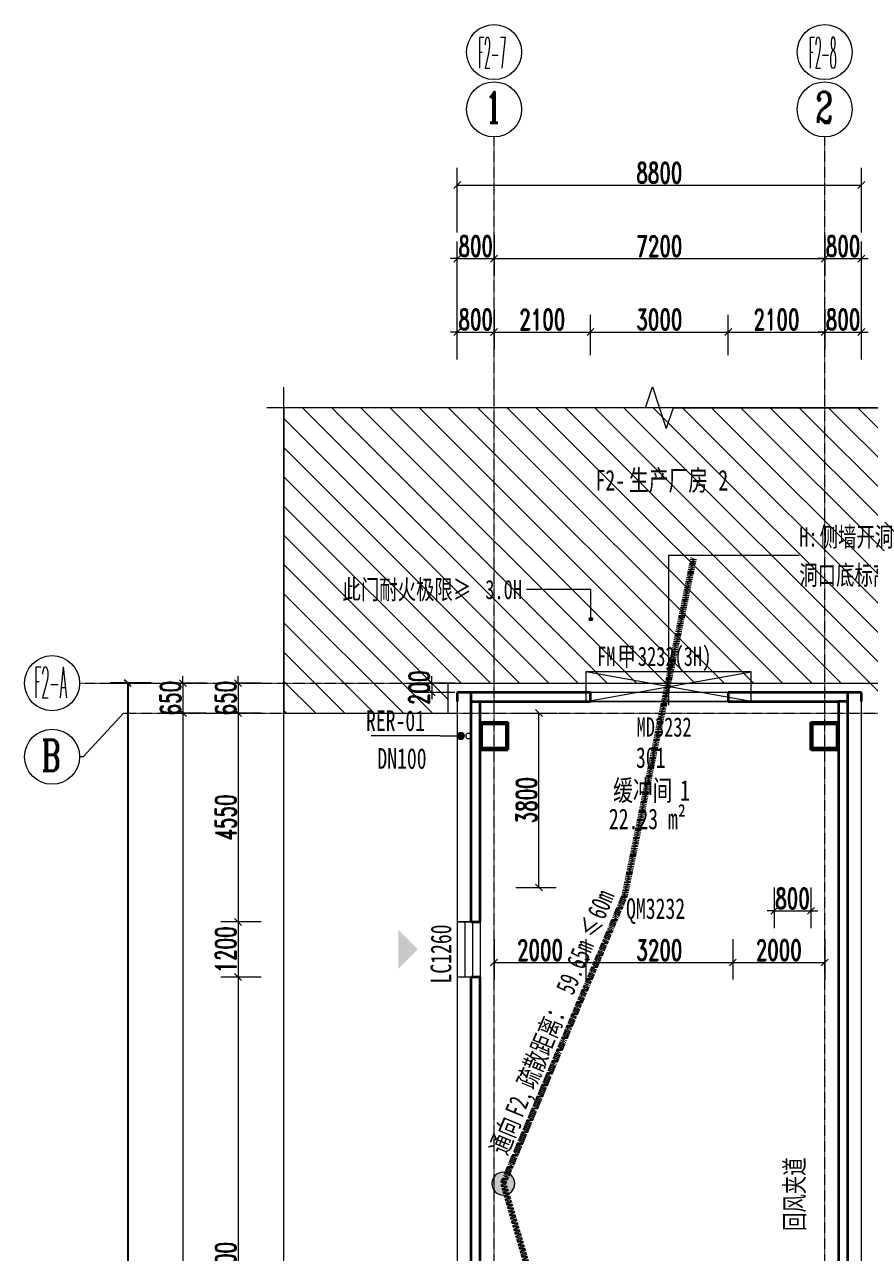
# Model space of a CAD drawing. Header units: millimetres. Extents: x -10225 to 17425, y -14635 to 39247.
# Drawn here: x -10225 to 8175, y 12500 to 39247 of the extents above; entities that cross this region are included whole.
import ezdxf

# ---------------------------------------------------------------- set-up
doc = ezdxf.new("R2010")
doc.units = ezdxf.units.MM
doc.linetypes.add('疏散路线', pattern=[40, 15, -5, 15, -5])
doc.linetypes.add('轴网线', pattern=[22.24, 12.7, -3.18, 3.18, -3.18])
doc.layers.get('0').update_dxf_attribs({"color": 8})
doc.layers.get('Defpoints').update_dxf_attribs({"color": 8})
for name, color, linetype, lineweight in [('A-ANNO-DIMS', 8, 'Continuous', 15), ('A-ANNO-NOTE', 8, 'Continuous', 18), ('A-AREA-IDEN', 8, 'Continuous', 18), ('A-DETL', 8, 'Continuous', 18), ('A-DETL-GENF', 8, 'Continuous', 18), ('A-DETL-THIN', 8, 'Continuous', 15), ('A-DOOR-IDEN', 8, 'Continuous', 18), ('A-FLOR', 8, 'Continuous', 15), ('A-GLAZ', 8, 'Continuous', 15), ('A-GLAZ-IDEN', 8, 'Continuous', 18), ('A-WALL', 8, 'Continuous', 15), ('G-ANNO-TEXT', 8, 'Continuous', 15), ('P-PIPE', 8, 'Continuous', 15), ('S-COLS', 8, 'Continuous', 15), ('S-GRID', 8, 'Continuous', 15), ('S-GRID-IDEN', 8, 'Continuous', 18)]:
    doc.layers.add(name, color=color, linetype=linetype, lineweight=lineweight)
doc.styles.add('RomanC', font='romanc__.ttf', dxfattribs={"width": 0.65, "height": 675})
doc.styles.add('RomanC_1', font='romanc__.ttf', dxfattribs={"width": 0.25, "height": 675})
doc.styles.add('RomanD', font='romand__.ttf', dxfattribs={"width": 0.3, "height": 675})
doc.styles.add('RomanD_1', font='romand__.ttf', dxfattribs={"width": 0.65, "height": 450})
doc.styles.add('仿宋', font='simfang.ttf', dxfattribs={"width": 0.7, "height": 450})
doc.styles.add('仿宋_1', font='simfang.ttf', dxfattribs={"width": 0.7, "height": 420})
doc.styles.add('宋体', font='SimSun.ttf', dxfattribs={"width": 0.7, "height": 450})
doc.dimstyles.new('1_2道尺寸线', dxfattribs={"dimscale": 304.8, "dimtxt": 451.60863, "dimasz": 0.492126, "dimexe": 1.230315, "dimexo": 0.0625, "dimgap": 0.147638, "dimtad": 1, "dimdec": 0, "dimzin": 0, "dimdsep": 46, "dimtxsty": 'RomanD_1', "dimblk1": 'OBLIQUE', "dimblk2": 'OBLIQUE', "dimsah": 1, "dimcen": 0.09, "dimazin": 0, "dimtfac": 1, "dimtdec": 4, "dimtix": 1, "dimtmove": 0, "dimatfit": 3, "dimfxl": 1.722441, "dimfxlon": 1, "dimtvp": 1, "dimtolj": 1, "dimtzin": 0, "dimlwd": 18, "dimlwe": 18, "dimarcsym": 2})
doc.dimstyles.new('1_2道尺寸线_1', dxfattribs={"dimscale": 304.8, "dimtxt": 451.60863, "dimasz": 0.492126, "dimexe": 1.230315, "dimexo": 0.0625, "dimgap": 0.147638, "dimtad": 1, "dimdec": 0, "dimzin": 0, "dimdsep": 46, "dimtxsty": 'RomanD_1', "dimblk1": 'OBLIQUE', "dimblk2": 'OBLIQUE', "dimsah": 1, "dimcen": 0.09, "dimazin": 0, "dimtfac": 1, "dimtdec": 4, "dimtix": 1, "dimtmove": 0, "dimatfit": 3, "dimfxl": 1.722441, "dimfxlon": 1, "dimtvp": 1, "dimtolj": 1, "dimtzin": 0, "dimarcsym": 2})
doc.dimstyles.new('第三道尺寸线', dxfattribs={"dimscale": 304.8, "dimtxt": 451.60863, "dimasz": 0.492126, "dimexe": 1.230315, "dimexo": 0.0625, "dimgap": 0.147638, "dimtad": 1, "dimdec": 0, "dimzin": 0, "dimdsep": 46, "dimtxsty": 'RomanD_1', "dimblk1": 'OBLIQUE', "dimblk2": 'OBLIQUE', "dimsah": 1, "dimcen": 0.09, "dimazin": 0, "dimtfac": 1, "dimtdec": 4, "dimtix": 1, "dimtmove": 0, "dimatfit": 3, "dimfxl": 1.722441, "dimfxlon": 1, "dimtvp": 1, "dimtolj": 1, "dimtzin": 0, "dimlwd": 18, "dimlwe": 18, "dimarcsym": 2})

# ---------------------------------------------------------------- blocks, each defined once
blk = doc.blocks.new('ST-PB6-01-C-001_HLP2_rvt-1-3F')
at = {"layer": 'S-COLS', "lineweight": 35}
for p, q in [((-300, 23450), (-300, 24050)), ((-300, 24050), (300, 24050)), ((-300, 23450), (-300, 24050)), ((-300, 24050), (300, 24050)), ((-265, 23485), (-265, 24015)), ((-265, 24015), (265, 24015)), ((265, 24015), (265, 23485)), ((300, 24050), (300, 23450)), ((300, 24050), (300, 23450)), ((6900, 23450), (6900, 24050)), ((6900, 24050), (7500, 24050)), ((6900, 23450), (6900, 24050)), ((6900, 24050), (7500, 24050)), ((6935, 23485), (6935, 24015)), ((6935, 24015), (7465, 24015)), ((7465, 24015), (7465, 23485)), ((7500, 24050), (7500, 23450)), ((7500, 24050), (7500, 23450)), ((300, 23450), (-300, 23450)), ((-300, 23450), (300, 23450)), ((265, 23485), (-265, 23485)), ((7500, 23450), (6900, 23450)), ((6900, 23450), (7500, 23450)), ((7465, 23485), (6935, 23485)), ((-300, -650), (-300, -50)), ((-300, -50), (300, -50)), ((-300, -650), (-300, -50)), ((-300, -50), (300, -50)), ((-265, -615), (-265, -85)), ((-265, -85), (265, -85)), ((265, -85), (265, -615)), ((300, -50), (300, -650)), ((300, -50), (300, -650)), ((6900, -650), (6900, -50)), ((6900, -50), (7500, -50)), ((6900, -650), (6900, -50)), ((6900, -50), (7500, -50)), ((6935, -615), (6935, -85)), ((6935, -85), (7465, -85)), ((7465, -85), (7465, -615)), ((7500, -50), (7500, -650)), ((7500, -50), (7500, -650)), ((300, -650), (-300, -650)), ((-300, -650), (300, -650)), ((265, -615), (-265, -615)), ((7500, -650), (6900, -650)), ((6900, -650), (7500, -650)), ((7465, -615), (6935, -615))]:
    blk.add_line(p, q, dxfattribs=at)
blk = doc.blocks.new('四扇单列组合窗_中开启 - LC1260-689972-3F')
at = {"layer": 'A-GLAZ'}
for p, q in [((-600, 250), (-600, -250)), ((-600, 250), (600, 250)), ((-600, 83), (600, 83)), ((600, 250), (600, -250)), ((-600, -83), (600, -83)), ((-600, -250), (600, -250))]:
    blk.add_line(p, q, dxfattribs=at)
blk = doc.blocks.new('轴网 - 宽度系数 0_65-155799-3F')
at = {"layer": 'S-GRID-IDEN'}
blk.add_circle((0, 0), 4, dxfattribs=at)
blk = doc.blocks.new('轴网 - 宽度系数 0_3-442693-3F')
at = {"layer": 'S-GRID-IDEN'}
blk.add_circle((0, 0), 4, dxfattribs=at)
blk = doc.blocks.new('_Oblique')
at = {"color": 0, "linetype": 'ByBlock', "lineweight": -2}
blk.add_line((-0.5, -0.5), (0.5, 0.5), dxfattribs=at)
blk = doc.blocks.new('DIMBLOCK6-3F')
at = {"layer": 'A-ANNO-DIMS', "color": 0, "lineweight": 18, "transparency": 16777216}
for p, q in [((-800, 31954), (-800, 34525)), ((0, 34656), (0, 33775)), ((-800, 34150), (-950, 34150)), ((-800, 34150), (0, 34150)), ((0, 34150), (150, 34150))]:
    blk.add_line(p, q, dxfattribs=at)
at = {"layer": 'Defpoints', "color": 0, "transparency": 16777216}
for p in [(0, 34675), (0, 34150), (-800, 31935)]:
    blk.add_point(p, dxfattribs=at)
at = {"layer": 'A-ANNO-DIMS', "color": 0, "lineweight": 18, "transparency": 16777216, "xscale": 150, "yscale": 150, "zscale": 150}
blk.add_blockref('_Oblique', (-800, 34150), dxfattribs=at)
at = {"layer": 'A-ANNO-DIMS', "color": 0, "lineweight": 18, "transparency": 16777216, "xscale": 150, "yscale": 150, "zscale": 150, "rotation": 180}
blk.add_blockref('_Oblique', (0, 34150), dxfattribs=at)
at = {"layer": 'A-ANNO-DIMS', "color": 0, "lineweight": 18, "transparency": 16777216, "insert": (-400, 34420), "char_height": 450, "width": 937.96, "attachment_point": 5, "style": 'RomanD_1'}
blk.add_mtext('\\A1;800', dxfattribs=at)
blk = doc.blocks.new('DIMBLOCK7-3F')
at = {"layer": 'A-ANNO-DIMS', "color": 0, "lineweight": 18, "transparency": 16777216}
for p, q in [((0, 34656), (0, 33775)), ((7200, 34656), (7200, 33775)), ((0, 34150), (7200, 34150))]:
    blk.add_line(p, q, dxfattribs=at)
at = {"layer": 'Defpoints', "color": 0, "transparency": 16777216}
for p in [(0, 34675), (7200, 34675), (7200, 34150)]:
    blk.add_point(p, dxfattribs=at)
at = {"layer": 'A-ANNO-DIMS', "color": 0, "lineweight": 18, "transparency": 16777216, "xscale": 150, "yscale": 150, "zscale": 150, "rotation": 180}
blk.add_blockref('_Oblique', (0, 34150), dxfattribs=at)
at = {"layer": 'A-ANNO-DIMS', "color": 0, "lineweight": 18, "transparency": 16777216, "xscale": 150, "yscale": 150, "zscale": 150}
blk.add_blockref('_Oblique', (7200, 34150), dxfattribs=at)
at = {"layer": 'A-ANNO-DIMS', "color": 0, "lineweight": 18, "transparency": 16777216, "insert": (3600, 34420), "char_height": 450, "width": 1250.61, "attachment_point": 5, "style": 'RomanD_1'}
blk.add_mtext('\\A1;7200', dxfattribs=at)
blk = doc.blocks.new('DIMBLOCK8-3F')
at = {"layer": 'A-ANNO-DIMS', "color": 0, "lineweight": 18, "transparency": 16777216}
for p, q in [((7200, 34656), (7200, 33775)), ((8000, 31954), (8000, 34525)), ((7200, 34150), (7050, 34150)), ((7200, 34150), (8000, 34150)), ((8000, 34150), (8150, 34150))]:
    blk.add_line(p, q, dxfattribs=at)
at = {"layer": 'Defpoints', "color": 0, "transparency": 16777216}
for p in [(7200, 34675), (8000, 34150), (8000, 31935)]:
    blk.add_point(p, dxfattribs=at)
at = {"layer": 'A-ANNO-DIMS', "color": 0, "lineweight": 18, "transparency": 16777216, "xscale": 150, "yscale": 150, "zscale": 150}
blk.add_blockref('_Oblique', (7200, 34150), dxfattribs=at)
at = {"layer": 'A-ANNO-DIMS', "color": 0, "lineweight": 18, "transparency": 16777216, "xscale": 150, "yscale": 150, "zscale": 150, "rotation": 180}
blk.add_blockref('_Oblique', (8000, 34150), dxfattribs=at)
at = {"layer": 'A-ANNO-DIMS', "color": 0, "lineweight": 18, "transparency": 16777216, "insert": (7600, 34420), "char_height": 450, "width": 937.96, "attachment_point": 5, "style": 'RomanD_1'}
blk.add_mtext('\\A1;800', dxfattribs=at)
blk = doc.blocks.new('DIMBLOCK9-3F')
at = {"layer": 'A-ANNO-DIMS', "color": 0, "lineweight": 18, "transparency": 16777216}
for p, q in [((-800, 32044), (-800, 32925)), ((0, 33056), (0, 32175)), ((-800, 32550), (-950, 32550)), ((-800, 32550), (0, 32550)), ((0, 32550), (150, 32550))]:
    blk.add_line(p, q, dxfattribs=at)
at = {"layer": 'Defpoints', "color": 0, "transparency": 16777216}
for p in [(0, 33075), (0, 32550), (-800, 32025)]:
    blk.add_point(p, dxfattribs=at)
at = {"layer": 'A-ANNO-DIMS', "color": 0, "lineweight": 18, "transparency": 16777216, "xscale": 150, "yscale": 150, "zscale": 150}
blk.add_blockref('_Oblique', (-800, 32550), dxfattribs=at)
at = {"layer": 'A-ANNO-DIMS', "color": 0, "lineweight": 18, "transparency": 16777216, "xscale": 150, "yscale": 150, "zscale": 150, "rotation": 180}
blk.add_blockref('_Oblique', (0, 32550), dxfattribs=at)
at = {"layer": 'A-ANNO-DIMS', "color": 0, "lineweight": 18, "transparency": 16777216, "insert": (-400, 32820), "char_height": 450, "width": 937.96, "attachment_point": 5, "style": 'RomanD_1'}
blk.add_mtext('\\A1;800', dxfattribs=at)
blk = doc.blocks.new('DIMBLOCK10-3F')
at = {"layer": 'A-ANNO-DIMS', "color": 0, "lineweight": 18, "transparency": 16777216}
for p, q in [((0, 33056), (0, 32175)), ((2100, 32044), (2100, 32925)), ((0, 32550), (2100, 32550))]:
    blk.add_line(p, q, dxfattribs=at)
at = {"layer": 'Defpoints', "color": 0, "transparency": 16777216}
for p in [(0, 33075), (2100, 32550), (2100, 32025)]:
    blk.add_point(p, dxfattribs=at)
at = {"layer": 'A-ANNO-DIMS', "color": 0, "lineweight": 18, "transparency": 16777216, "xscale": 150, "yscale": 150, "zscale": 150, "rotation": 180}
blk.add_blockref('_Oblique', (0, 32550), dxfattribs=at)
at = {"layer": 'A-ANNO-DIMS', "color": 0, "lineweight": 18, "transparency": 16777216, "xscale": 150, "yscale": 150, "zscale": 150}
blk.add_blockref('_Oblique', (2100, 32550), dxfattribs=at)
at = {"layer": 'A-ANNO-DIMS', "color": 0, "lineweight": 18, "transparency": 16777216, "insert": (1050, 32820), "char_height": 450, "width": 1250.61, "attachment_point": 5, "style": 'RomanD_1'}
blk.add_mtext('\\A1;2100', dxfattribs=at)
blk = doc.blocks.new('DIMBLOCK11-3F')
at = {"layer": 'A-ANNO-DIMS', "color": 0, "lineweight": 18, "transparency": 16777216}
for p, q in [((2100, 32044), (2100, 32925)), ((5100, 32044), (5100, 32925)), ((2100, 32550), (5100, 32550))]:
    blk.add_line(p, q, dxfattribs=at)
at = {"layer": 'Defpoints', "color": 0, "transparency": 16777216}
for p in [(5100, 32550), (2100, 32025), (5100, 32025)]:
    blk.add_point(p, dxfattribs=at)
at = {"layer": 'A-ANNO-DIMS', "color": 0, "lineweight": 18, "transparency": 16777216, "xscale": 150, "yscale": 150, "zscale": 150, "rotation": 180}
blk.add_blockref('_Oblique', (2100, 32550), dxfattribs=at)
at = {"layer": 'A-ANNO-DIMS', "color": 0, "lineweight": 18, "transparency": 16777216, "xscale": 150, "yscale": 150, "zscale": 150}
blk.add_blockref('_Oblique', (5100, 32550), dxfattribs=at)
at = {"layer": 'A-ANNO-DIMS', "color": 0, "lineweight": 18, "transparency": 16777216, "insert": (3600, 32820), "char_height": 450, "width": 1250.61, "attachment_point": 5, "style": 'RomanD_1'}
blk.add_mtext('\\A1;3000', dxfattribs=at)
blk = doc.blocks.new('DIMBLOCK12-3F')
at = {"layer": 'A-ANNO-DIMS', "color": 0, "lineweight": 18, "transparency": 16777216}
for p, q in [((5100, 32044), (5100, 32925)), ((7200, 33056), (7200, 32175)), ((5100, 32550), (7200, 32550))]:
    blk.add_line(p, q, dxfattribs=at)
at = {"layer": 'Defpoints', "color": 0, "transparency": 16777216}
for p in [(7200, 33075), (7200, 32550), (5100, 32025)]:
    blk.add_point(p, dxfattribs=at)
at = {"layer": 'A-ANNO-DIMS', "color": 0, "lineweight": 18, "transparency": 16777216, "xscale": 150, "yscale": 150, "zscale": 150, "rotation": 180}
blk.add_blockref('_Oblique', (5100, 32550), dxfattribs=at)
at = {"layer": 'A-ANNO-DIMS', "color": 0, "lineweight": 18, "transparency": 16777216, "xscale": 150, "yscale": 150, "zscale": 150}
blk.add_blockref('_Oblique', (7200, 32550), dxfattribs=at)
at = {"layer": 'A-ANNO-DIMS', "color": 0, "lineweight": 18, "transparency": 16777216, "insert": (6150, 32820), "char_height": 450, "width": 1250.61, "attachment_point": 5, "style": 'RomanD_1'}
blk.add_mtext('\\A1;2100', dxfattribs=at)
blk = doc.blocks.new('DIMBLOCK13-3F')
at = {"layer": 'A-ANNO-DIMS', "color": 0, "lineweight": 18, "transparency": 16777216}
for p, q in [((7200, 33056), (7200, 32175)), ((8000, 32044), (8000, 32925)), ((7200, 32550), (7050, 32550)), ((7200, 32550), (8000, 32550)), ((8000, 32550), (8150, 32550))]:
    blk.add_line(p, q, dxfattribs=at)
at = {"layer": 'Defpoints', "color": 0, "transparency": 16777216}
for p in [(7200, 33075), (8000, 32550), (8000, 32025)]:
    blk.add_point(p, dxfattribs=at)
at = {"layer": 'A-ANNO-DIMS', "color": 0, "lineweight": 18, "transparency": 16777216, "xscale": 150, "yscale": 150, "zscale": 150}
blk.add_blockref('_Oblique', (7200, 32550), dxfattribs=at)
at = {"layer": 'A-ANNO-DIMS', "color": 0, "lineweight": 18, "transparency": 16777216, "xscale": 150, "yscale": 150, "zscale": 150, "rotation": 180}
blk.add_blockref('_Oblique', (8000, 32550), dxfattribs=at)
at = {"layer": 'A-ANNO-DIMS', "color": 0, "lineweight": 18, "transparency": 16777216, "insert": (7600, 32820), "char_height": 450, "width": 937.96, "attachment_point": 5, "style": 'RomanD_1'}
blk.add_mtext('\\A1;800', dxfattribs=at)
blk = doc.blocks.new('临时单轴号 - 临时标记-下-5mm-512906-3F')
at = {"layer": 'A-ANNO-NOTE', "color": 80}
blk.add_circle((0, 12), 4, dxfattribs=at)
blk = doc.blocks.new('DIMBLOCK17-3F')
at = {"layer": 'A-ANNO-DIMS', "color": 0, "lineweight": 18, "transparency": 16777216}
for p, q in [((-5069, 24900), (-5950, 24900)), ((-5575, 24900), (-5575, 25050)), ((-5575, 24900), (-5575, 24250)), ((-5069, 24250), (-5950, 24250)), ((-5575, 24250), (-5575, 24100))]:
    blk.add_line(p, q, dxfattribs=at)
at = {"layer": 'Defpoints', "color": 0, "transparency": 16777216}
for p in [(-5050, 24900), (-5575, 24250), (-5050, 24250)]:
    blk.add_point(p, dxfattribs=at)
at = {"layer": 'A-ANNO-DIMS', "color": 0, "lineweight": 18, "transparency": 16777216, "xscale": 150, "yscale": 150, "zscale": 150}
for p, rotation in [((-5575, 24900), 270), ((-5575, 24250), 90)]:
    blk.add_blockref('_Oblique', p, dxfattribs=dict(at, rotation=rotation))
at = {"layer": 'A-ANNO-DIMS', "color": 0, "lineweight": 18, "transparency": 16777216, "insert": (-5845, 24575), "char_height": 450, "width": 937.96, "attachment_point": 5, "rotation": 90, "style": 'RomanD_1'}
blk.add_mtext('\\A1;650', dxfattribs=at)
blk = doc.blocks.new('DIMBLOCK18-3F')
at = {"layer": 'A-ANNO-DIMS', "color": 0, "lineweight": 18, "transparency": 16777216}
for p, q in [((-5069, 24250), (-5950, 24250)), ((-5575, 24250), (-5575, 19700)), ((-5069, 19700), (-5950, 19700))]:
    blk.add_line(p, q, dxfattribs=at)
at = {"layer": 'Defpoints', "color": 0, "transparency": 16777216}
for p in [(-5050, 24250), (-5575, 19700), (-5050, 19700)]:
    blk.add_point(p, dxfattribs=at)
at = {"layer": 'A-ANNO-DIMS', "color": 0, "lineweight": 18, "transparency": 16777216, "xscale": 150, "yscale": 150, "zscale": 150}
for p, rotation in [((-5575, 24250), 90), ((-5575, 19700), 270)]:
    blk.add_blockref('_Oblique', p, dxfattribs=dict(at, rotation=rotation))
at = {"layer": 'A-ANNO-DIMS', "color": 0, "lineweight": 18, "transparency": 16777216, "insert": (-5845, 21975), "char_height": 450, "width": 1250.61, "attachment_point": 5, "rotation": 90, "style": 'RomanD_1'}
blk.add_mtext('\\A1;4550', dxfattribs=at)
blk = doc.blocks.new('DIMBLOCK19-3F')
at = {"layer": 'A-ANNO-DIMS', "color": 0, "lineweight": 18, "transparency": 16777216}
for p, q in [((-5069, 19700), (-5950, 19700)), ((-5575, 19700), (-5575, 18500)), ((-5069, 18500), (-5950, 18500))]:
    blk.add_line(p, q, dxfattribs=at)
at = {"layer": 'Defpoints', "color": 0, "transparency": 16777216}
for p in [(-5050, 19700), (-5575, 18500), (-5050, 18500)]:
    blk.add_point(p, dxfattribs=at)
at = {"layer": 'A-ANNO-DIMS', "color": 0, "lineweight": 18, "transparency": 16777216, "xscale": 150, "yscale": 150, "zscale": 150}
for p, rotation in [((-5575, 19700), 90), ((-5575, 18500), 270)]:
    blk.add_blockref('_Oblique', p, dxfattribs=dict(at, rotation=rotation))
at = {"layer": 'A-ANNO-DIMS', "color": 0, "lineweight": 18, "transparency": 16777216, "insert": (-5845, 19100), "char_height": 450, "width": 1250.61, "attachment_point": 5, "rotation": 90, "style": 'RomanD_1'}
blk.add_mtext('\\A1;1200', dxfattribs=at)
blk = doc.blocks.new('DIMBLOCK20-3F')
at = {"layer": 'A-ANNO-DIMS', "color": 0, "lineweight": 18, "transparency": 16777216}
for p, q in [((-5069, 18500), (-5950, 18500)), ((-5575, 18500), (-5575, 5700)), ((-5069, 5700), (-5950, 5700))]:
    blk.add_line(p, q, dxfattribs=at)
at = {"layer": 'Defpoints', "color": 0, "transparency": 16777216}
for p in [(-5050, 18500), (-5575, 5700), (-5050, 5700)]:
    blk.add_point(p, dxfattribs=at)
at = {"layer": 'A-ANNO-DIMS', "color": 0, "lineweight": 18, "transparency": 16777216, "xscale": 150, "yscale": 150, "zscale": 150}
for p, rotation in [((-5575, 18500), 90), ((-5575, 5700), 270)]:
    blk.add_blockref('_Oblique', p, dxfattribs=dict(at, rotation=rotation))
at = {"layer": 'A-ANNO-DIMS', "color": 0, "lineweight": 18, "transparency": 16777216, "insert": (-5845, 12100), "char_height": 450, "width": 1563.26, "attachment_point": 5, "rotation": 90, "style": 'RomanD_1'}
blk.add_mtext('\\A1;12800', dxfattribs=at)
blk = doc.blocks.new('DIMBLOCK24-3F')
at = {"layer": 'A-ANNO-DIMS', "color": 0, "lineweight": 18, "transparency": 16777216}
for p, q in [((-800, 34719), (-800, 36125)), ((8000, 34719), (8000, 36125)), ((-800, 35750), (8000, 35750))]:
    blk.add_line(p, q, dxfattribs=at)
at = {"layer": 'Defpoints', "color": 0, "transparency": 16777216}
for p in [(8000, 35750), (-800, 34700), (8000, 34700)]:
    blk.add_point(p, dxfattribs=at)
at = {"layer": 'A-ANNO-DIMS', "color": 0, "lineweight": 18, "transparency": 16777216, "xscale": 150, "yscale": 150, "zscale": 150, "rotation": 180}
blk.add_blockref('_Oblique', (-800, 35750), dxfattribs=at)
at = {"layer": 'A-ANNO-DIMS', "color": 0, "lineweight": 18, "transparency": 16777216, "xscale": 150, "yscale": 150, "zscale": 150}
blk.add_blockref('_Oblique', (8000, 35750), dxfattribs=at)
at = {"layer": 'A-ANNO-DIMS', "color": 0, "lineweight": 18, "transparency": 16777216, "insert": (3600, 36020), "char_height": 450, "width": 1250.61, "attachment_point": 5, "style": 'RomanD_1'}
blk.add_mtext('\\A1;8800', dxfattribs=at)
blk = doc.blocks.new('DIMBLOCK26-3F')
at = {"layer": 'A-ANNO-DIMS', "color": 0, "lineweight": -2, "transparency": 16777216}
for p, q in [((-7469, 24900), (-8350, 24900)), ((-7975, 24900), (-7975, -1500)), ((-7469, -1500), (-8350, -1500))]:
    blk.add_line(p, q, dxfattribs=at)
at = {"layer": 'Defpoints', "color": 0, "transparency": 16777216}
for p in [(-7450, 24900), (-7975, -1500), (-7450, -1500)]:
    blk.add_point(p, dxfattribs=at)
at = {"layer": 'A-ANNO-DIMS', "color": 0, "lineweight": -2, "transparency": 16777216, "xscale": 150, "yscale": 150, "zscale": 150}
for p, rotation in [((-7975, 24900), 90), ((-7975, -1500), 270)]:
    blk.add_blockref('_Oblique', p, dxfattribs=dict(at, rotation=rotation))
at = {"layer": 'A-ANNO-DIMS', "color": 0, "lineweight": 18, "transparency": 16777216, "insert": (-8245, 11700), "char_height": 450, "width": 1563.26, "attachment_point": 5, "rotation": 90, "style": 'RomanD_1'}
blk.add_mtext('\\A1;26400', dxfattribs=at)
blk = doc.blocks.new('DIMBLOCK28-3F')
at = {"layer": 'A-ANNO-DIMS', "color": 0, "lineweight": 18, "transparency": 16777216}
for p, q in [((-6269, 24900), (-7150, 24900)), ((-6775, 24900), (-6775, 25050)), ((-6775, 24900), (-6775, 24250)), ((-6269, 24250), (-7150, 24250)), ((-6775, 24250), (-6775, 24100))]:
    blk.add_line(p, q, dxfattribs=at)
at = {"layer": 'Defpoints', "color": 0, "transparency": 16777216}
for p in [(-6250, 24900), (-6775, 24250), (-6250, 24250)]:
    blk.add_point(p, dxfattribs=at)
at = {"layer": 'A-ANNO-DIMS', "color": 0, "lineweight": 18, "transparency": 16777216, "xscale": 150, "yscale": 150, "zscale": 150}
for p, rotation in [((-6775, 24900), 270), ((-6775, 24250), 90)]:
    blk.add_blockref('_Oblique', p, dxfattribs=dict(at, rotation=rotation))
at = {"layer": 'A-ANNO-DIMS', "color": 0, "lineweight": 18, "transparency": 16777216, "insert": (-7045, 24575), "char_height": 450, "width": 937.96, "attachment_point": 5, "rotation": 90, "style": 'RomanD_1'}
blk.add_mtext('\\A1;650', dxfattribs=at)
blk = doc.blocks.new('DIMBLOCK29-3F')
at = {"layer": 'A-ANNO-DIMS', "color": 0, "lineweight": 18, "transparency": 16777216}
for p, q in [((-6269.05, 24250), (-7150, 24250)), ((-6775, 24250), (-6775, -850)), ((-6269.05, -850), (-7150, -850))]:
    blk.add_line(p, q, dxfattribs=at)
at = {"layer": 'Defpoints', "color": 0, "transparency": 16777216}
for p in [(-6250, 24250), (-6775, -850), (-6250, -850)]:
    blk.add_point(p, dxfattribs=at)
at = {"layer": 'A-ANNO-DIMS', "color": 0, "lineweight": 18, "transparency": 16777216, "xscale": 150, "yscale": 150, "zscale": 150}
for p, rotation in [((-6775, 24250), 90), ((-6775, -850), 270)]:
    blk.add_blockref('_Oblique', p, dxfattribs=dict(at, rotation=rotation))
at = {"layer": 'A-ANNO-DIMS', "color": 0, "lineweight": 18, "transparency": 16777216, "insert": (-7045, 11700), "char_height": 450, "width": 1563.2606, "attachment_point": 5, "rotation": 90, "style": 'RomanD_1'}
blk.add_mtext('\\A1;25100', dxfattribs=at)
blk = doc.blocks.new('DIMBLOCK38-3F')
at = {"layer": 'A-ANNO-DIMS', "color": 0, "lineweight": 18, "transparency": 16777216}
for p, q in [((0, 19323), (0, 18442)), ((2000, 19323), (2000, 18442)), ((0, 18817), (2000, 18817))]:
    blk.add_line(p, q, dxfattribs=at)
at = {"layer": 'Defpoints', "color": 0, "transparency": 16777216}
for p in [(0, 19342), (2000, 19342), (2000, 18817)]:
    blk.add_point(p, dxfattribs=at)
at = {"layer": 'A-ANNO-DIMS', "color": 0, "lineweight": 18, "transparency": 16777216, "xscale": 150, "yscale": 150, "zscale": 150, "rotation": 180}
blk.add_blockref('_Oblique', (0, 18817), dxfattribs=at)
at = {"layer": 'A-ANNO-DIMS', "color": 0, "lineweight": 18, "transparency": 16777216, "xscale": 150, "yscale": 150, "zscale": 150}
blk.add_blockref('_Oblique', (2000, 18817), dxfattribs=at)
at = {"layer": 'A-ANNO-DIMS', "color": 0, "lineweight": 18, "transparency": 16777216, "insert": (1000, 19087), "char_height": 450, "width": 1250.61, "attachment_point": 5, "style": 'RomanD_1'}
blk.add_mtext('\\A1;2000', dxfattribs=at)
blk = doc.blocks.new('DIMBLOCK39-3F')
at = {"layer": 'A-ANNO-DIMS', "color": 0, "lineweight": 18, "transparency": 16777216}
for p, q in [((2000, 19323), (2000, 18442)), ((5200, 19323), (5200, 18442)), ((2000, 18817), (5200, 18817))]:
    blk.add_line(p, q, dxfattribs=at)
at = {"layer": 'Defpoints', "color": 0, "transparency": 16777216}
for p in [(2000, 19342), (5200, 19342), (5200, 18817)]:
    blk.add_point(p, dxfattribs=at)
at = {"layer": 'A-ANNO-DIMS', "color": 0, "lineweight": 18, "transparency": 16777216, "xscale": 150, "yscale": 150, "zscale": 150, "rotation": 180}
blk.add_blockref('_Oblique', (2000, 18817), dxfattribs=at)
at = {"layer": 'A-ANNO-DIMS', "color": 0, "lineweight": 18, "transparency": 16777216, "xscale": 150, "yscale": 150, "zscale": 150}
blk.add_blockref('_Oblique', (5200, 18817), dxfattribs=at)
at = {"layer": 'A-ANNO-DIMS', "color": 0, "lineweight": 18, "transparency": 16777216, "insert": (3600, 19087), "char_height": 450, "width": 1250.61, "attachment_point": 5, "style": 'RomanD_1'}
blk.add_mtext('\\A1;3200', dxfattribs=at)
blk = doc.blocks.new('DIMBLOCK40-3F')
at = {"layer": 'A-ANNO-DIMS', "color": 0, "lineweight": 18, "transparency": 16777216}
for p, q in [((5200, 19323), (5200, 18442)), ((7200, 19323), (7200, 18442)), ((5200, 18817), (7200, 18817))]:
    blk.add_line(p, q, dxfattribs=at)
at = {"layer": 'Defpoints', "color": 0, "transparency": 16777216}
for p in [(5200, 19342), (7200, 19342), (7200, 18817)]:
    blk.add_point(p, dxfattribs=at)
at = {"layer": 'A-ANNO-DIMS', "color": 0, "lineweight": 18, "transparency": 16777216, "xscale": 150, "yscale": 150, "zscale": 150, "rotation": 180}
blk.add_blockref('_Oblique', (5200, 18817), dxfattribs=at)
at = {"layer": 'A-ANNO-DIMS', "color": 0, "lineweight": 18, "transparency": 16777216, "xscale": 150, "yscale": 150, "zscale": 150}
blk.add_blockref('_Oblique', (7200, 18817), dxfattribs=at)
at = {"layer": 'A-ANNO-DIMS', "color": 0, "lineweight": 18, "transparency": 16777216, "insert": (6200, 19087), "char_height": 450, "width": 1250.61, "attachment_point": 5, "style": 'RomanD_1'}
blk.add_mtext('\\A1;2000', dxfattribs=at)
blk = doc.blocks.new('DIMBLOCK41-3F')
at = {"layer": 'A-ANNO-DIMS', "color": 0, "lineweight": 18, "transparency": 16777216}
for p, q in [((-852, 24900), (-1733, 24900)), ((-1358, 24900), (-1358, 25050)), ((-1358, 24900), (-1358, 24700)), ((-852, 24700), (-1733, 24700)), ((-1358, 24700), (-1358, 24550))]:
    blk.add_line(p, q, dxfattribs=at)
at = {"layer": 'Defpoints', "color": 0, "transparency": 16777216}
for p in [(-833, 24900), (-1358, 24700), (-833, 24700)]:
    blk.add_point(p, dxfattribs=at)
at = {"layer": 'A-ANNO-DIMS', "color": 0, "lineweight": 18, "transparency": 16777216, "xscale": 150, "yscale": 150, "zscale": 150}
for p, rotation in [((-1358, 24900), 270), ((-1358, 24700), 90)]:
    blk.add_blockref('_Oblique', p, dxfattribs=dict(at, rotation=rotation))
at = {"layer": 'A-ANNO-DIMS', "color": 0, "lineweight": 18, "transparency": 16777216, "insert": (-1628, 24800), "char_height": 450, "width": 937.96, "attachment_point": 5, "rotation": 90, "style": 'RomanD_1'}
blk.add_mtext('\\A1;200', dxfattribs=at)
blk = doc.blocks.new('DIMBLOCK43-3F')
at = {"layer": 'A-ANNO-DIMS', "color": 0, "lineweight": 18, "transparency": 16777216}
for p, q in [((472, 24250), (1353, 24250)), ((978, 20450), (978, 24250)), ((472, 20450), (1353, 20450))]:
    blk.add_line(p, q, dxfattribs=at)
at = {"layer": 'Defpoints', "color": 0, "transparency": 16777216}
for p in [(453, 24250), (978, 24250), (453, 20450)]:
    blk.add_point(p, dxfattribs=at)
at = {"layer": 'A-ANNO-DIMS', "color": 0, "lineweight": 18, "transparency": 16777216, "xscale": 150, "yscale": 150, "zscale": 150}
for p, rotation in [((978, 24250), 90), ((978, 20450), 270)]:
    blk.add_blockref('_Oblique', p, dxfattribs=dict(at, rotation=rotation))
at = {"layer": 'A-ANNO-DIMS', "color": 0, "lineweight": 18, "transparency": 16777216, "insert": (708, 22350), "char_height": 450, "width": 1250.61, "attachment_point": 5, "rotation": 90, "style": 'RomanD_1'}
blk.add_mtext('\\A1;3800', dxfattribs=at)
blk = doc.blocks.new('DIMBLOCK45-3F')
at = {"layer": 'A-ANNO-DIMS', "color": 0, "lineweight": 18, "transparency": 16777216}
for p, q in [((6100, 20447), (6100, 19566)), ((6900, 20447), (6900, 19566)), ((6100, 19941), (5950, 19941)), ((6100, 19941), (6900, 19941)), ((6900, 19941), (7050, 19941))]:
    blk.add_line(p, q, dxfattribs=at)
at = {"layer": 'Defpoints', "color": 0, "transparency": 16777216}
for p in [(6100, 20466), (6900, 20466), (6900, 19941)]:
    blk.add_point(p, dxfattribs=at)
at = {"layer": 'A-ANNO-DIMS', "color": 0, "lineweight": 18, "transparency": 16777216, "xscale": 150, "yscale": 150, "zscale": 150}
blk.add_blockref('_Oblique', (6100, 19941), dxfattribs=at)
at = {"layer": 'A-ANNO-DIMS', "color": 0, "lineweight": 18, "transparency": 16777216, "xscale": 150, "yscale": 150, "zscale": 150, "rotation": 180}
blk.add_blockref('_Oblique', (6900, 19941), dxfattribs=at)
at = {"layer": 'A-ANNO-DIMS', "color": 0, "lineweight": 18, "transparency": 16777216, "insert": (6500, 20211), "char_height": 450, "width": 937.96, "attachment_point": 5, "style": 'RomanD_1'}
blk.add_mtext('\\A1;800', dxfattribs=at)

msp = doc.modelspace()

# ---------------------------------------------------------------- hatches: boundary and pattern name
at = {"layer": 'A-ANNO-NOTE', "lineweight": 15}
h = msp.add_hatch(color=256, dxfattribs=at)
edge = h.paths.add_edge_path(flags=0)
edge.add_arc((-725, 23750), 75, 180, 360)
edge.add_arc((-725, 23750), 75, 360, 540)
at = {"layer": 'A-DETL-GENF', "lineweight": 15}
h = msp.add_hatch(dxfattribs=at)
h.set_pattern_fill('FP_1', color=256, style=0, pattern_type=2)
h.set_pattern_definition([(135, (0, 0), (-318.198, -318.198), [])])
h.paths.add_polyline_path([(2000, -7500), (11775, -7500), (11775, -850), (8100, -850), (8100, -1500), (-900, -1500), (-900, -850), (-4575, -850), (-4575, -7500), (300, -7500)], flags=0)
h.paths.add_polyline_path([(8200, 24250), (11775, 24250), (11775, 30900), (-4575, 30900), (-4575, 24250), (-1000, 24250), (-1000, 24900), (8200, 24900), (8200, 24500)], flags=0)
at = {"layer": 'A-DETL-GENF'}
for points in [[(-2081.9, 18678.1), (-1660, 19100), (-2081.9, 19521.9)], [(200, 13750), (255.6, 13756.3), (308.5, 13774.8), (355.9, 13804.5), (395.5, 13844.1), (425.2, 13891.5), (443.7, 13944.4), (450, 14000), (443.7, 14055.6), (425.2, 14108.5), (395.5, 14155.9), (355.9, 14195.5), (308.5, 14225.2), (255.6, 14243.7), (200, 14250), (144.4, 14243.7), (91.5, 14225.2), (44.1, 14195.5), (4.5, 14155.9), (-25.2, 14108.5), (-43.7, 14055.6), (-50, 14000), (-43.7, 13944.4), (-25.2, 13891.5), (4.5, 13844.1), (44.1, 13804.5), (91.5, 13774.8), (144.4, 13756.3), (152.7, 13755.3)]]:
    msp.add_hatch(color=256, dxfattribs=at).paths.add_polyline_path(points, flags=0)
at = {"layer": 'G-ANNO-TEXT'}
h = msp.add_hatch(color=256, dxfattribs=at)
edge = h.paths.add_edge_path(flags=0)
edge.add_arc((2107.8, 26295.2), 37.5, 0, 360)
h = msp.add_hatch(color=256, dxfattribs=at)
edge = h.paths.add_edge_path(flags=0)
edge.add_arc((3806.4, 25215.3), 37.5, 0, 360)

# ---------------------------------------------------------------- linework, layer by layer
at = {"layer": 'A-ANNO-NOTE'}
for p, q in [((-4575, 12000), (-4575, 31350)), ((3300, 30900), (3449.3, 31355.7)), ((3449.3, 31355.7), (3749.4, 30451.1)), ((3300, 30900), (-4950, 30900)), ((3900, 30900), (3749.4, 30451.1)), ((3900, 30900), (12150, 30900)), ((-1175, 23750), (-2675, 23750)), ((-1175, 23750), (-725, 23750))]:
    msp.add_line(p, q, dxfattribs=at)
msp.add_circle((-725, 23750), 75, dxfattribs=at)
for start, end in [(0, 180), (180, 0)]:
    msp.add_arc((-725, 23750), 75, start, end, dxfattribs=at)
at = {"layer": 'A-DETL', "linetype": '疏散路线', "lineweight": 100}
for p, q in [((3793.9, 24900), (4350, 27625)), ((2850, 20275), (3793.9, 24900)), ((200, 14000), (2850, 20275)), ((200, 14000), (3050, 4100))]:
    msp.add_line(p, q, dxfattribs=at)
at = {"layer": 'A-DETL-THIN'}
for p, q in [((11775, 30900), (-4575, 30900)), ((-4575, 30900), (-4575, 24250)), ((5600, 25150), (2000, 25150)), ((2000, 25150), (2000, 24500)), ((5600, 24500), (2000, 25150)), ((2000, 24500), (5600, 25150)), ((3800, 25260), (3800, 24420)), ((5600, 24500), (5600, 25150)), ((-1000, 24250), (-1000, 24900)), ((-1000, 24900), (8200, 24900)), ((2000, 24500), (5600, 24500)), ((-4575, 24250), (-1000, 24250))]:
    msp.add_line(p, q, dxfattribs=at)
for start, end in [(360, 180), (180, 360)]:
    msp.add_arc((200, 14000), 250, start, end, dxfattribs=at)
at = {"layer": 'A-FLOR'}
msp.add_line((5100, 24700), (2100, 24700), dxfattribs=at)
at = {"layer": 'A-WALL', "lineweight": 35}
for p, q in [((2100, 24700), (-800, 24700)), ((-800, 24700), (-800, 24500)), ((-500, 19700), (-500, 24700)), ((2100, 24500), (2100, 24700)), ((8000, 24700), (5100, 24700)), ((5100, 24700), (5100, 24500)), ((7700, 24700), (7700, -1300)), ((8000, 24500), (8000, 24700)), ((-500, 24500), (2100, 24500)), ((-300, 19700), (-300, 24500)), ((5100, 24500), (7500, 24500)), ((7500, 24500), (7500, -1100)), ((7700, 24500), (7500, 24500)), ((-500, 19700), (-300, 19700)), ((-300, 18500), (-500, 18500)), ((-500, 5700), (-500, 18500)), ((-300, 5700), (-300, 18500))]:
    msp.add_line(p, q, dxfattribs=at)
at = {"layer": 'A-WALL'}
for p, q in [((-800, 24500), (-800, 4500)), ((5100, 24500), (2100, 24500)), ((8000, -1100), (8000, 24500)), ((-800, 19700), (-500, 19700)), ((-300, 19700), (-300, 18500)), ((-500, 18500), (-800, 18500))]:
    msp.add_line(p, q, dxfattribs=at)
at = {"layer": 'G-ANNO-TEXT'}
for p, q in [((3806.4, 27687.9), (6645.6, 27687.9)), ((3806.4, 25215.3), (3806.4, 27687.9)), ((2107.8, 26940.6), (704.8, 26940.6)), ((2107.8, 26295.2), (2107.8, 26940.6))]:
    msp.add_line(p, q, dxfattribs=at)
for centre in [(2107.8, 26295.2), (3806.4, 25215.3)]:
    msp.add_circle(centre, 37.5, dxfattribs=at)
at = {"layer": 'P-PIPE'}
for radius, start, end in [(57.1, 0, 180), (57.2, 180, 360)]:
    msp.add_arc((-560, 23750), radius, start, end, dxfattribs=at)
at = {"layer": 'S-GRID', "linetype": '轴网线'}
for p, q in [((0, -12235), (0, 36800)), ((7200, -12235), (7200, 36800)), ((-9025, 24900), (16225, 24900)), ((-8072.5, 24250), (15249.2, 24250))]:
    msp.add_line(p, q, dxfattribs=at)
at = {"layer": 'S-GRID'}
for p, q in [((-8072.5, 24250), (-8948.8, 23297.5)), ((-8948.8, 23297.5), (-9025, 23297.5))]:
    msp.add_line(p, q, dxfattribs=at)

# ---------------------------------------------------------------- block references
at = {"lineweight": 5}
msp.add_blockref('ST-PB6-01-C-001_HLP2_rvt-1-3F', (0, 0), dxfattribs=at)
at = {"layer": 'A-ANNO-NOTE', "xscale": 150, "yscale": 150, "zscale": 150}
for p in [(0, 36847.3), (7200, 36847.3)]:
    msp.add_blockref('临时单轴号 - 临时标记-下-5mm-512906-3F', p, dxfattribs=at)
at = {"layer": 'A-GLAZ', "rotation": 269.9999999999999}
msp.add_blockref('四扇单列组合窗_中开启 - LC1260-689972-3F', (-550, 19100), dxfattribs=at)
at = {"layer": 'S-GRID-IDEN', "xscale": 149.9999999999999, "yscale": 149.9999999999999, "zscale": 149.9999999999999}
for p in [(0, 37400), (7200, 37400)]:
    msp.add_blockref('轴网 - 宽度系数 0_65-155799-3F', p, dxfattribs=at)
at = {"layer": 'S-GRID-IDEN', "xscale": 149.9999999999999, "yscale": 149.9999999999999, "zscale": 149.9999999999999, "rotation": 269.9999999999994}
for name, p in [('轴网 - 宽度系数 0_3-442693-3F', (-9625, 24900)), ('轴网 - 宽度系数 0_65-155799-3F', (-9625, 23297.5))]:
    msp.add_blockref(name, p, dxfattribs=at)

# ---------------------------------------------------------------- texts
at = {"layer": 'A-ANNO-NOTE', "lineweight": 15, "attachment_point": 1}
for s, insert, char_height, width, style in [('F2-7', (-347.4, 38969.8), 675, 826.74, 'RomanC_1'), ('F2-8', (6852.6, 38969.8), 675, 826.74, 'RomanC_1'), ('RER-01', (-2789.5, 24308.5), 450, 1767.721, '仿宋'), ('DN100', (-2540.7, 23485.2), 450, 1473.101, '仿宋')]:
    msp.add_mtext(s, dxfattribs=dict(at, insert=insert, char_height=char_height, width=width, style=style))
at = {"layer": 'A-AREA-IDEN', "lineweight": 15, "char_height": 450, "attachment_point": 1}
for s, insert, width, style in [('301', (3090.5, 23505.9), 858.607, '宋体'), ('缓冲间', (2593.9, 22790.7), 1767.721, '仿宋'), ('\\f仿宋|b0|i0|c134|p49|;\\W.7;1', (4052.4, 22790.7), 294.62, '仿宋'), ('22.23 m²', (2499.9, 22169.2), 2289.619, '宋体')]:
    msp.add_mtext(s, dxfattribs=dict(at, insert=insert, width=width, style=style))
at = {"layer": 'A-DOOR-IDEN', "lineweight": 15, "insert": (2875, 20215.8), "char_height": 450, "width": 1767.721, "attachment_point": 1, "style": '仿宋'}
msp.add_mtext('QM3232', dxfattribs=at)
at = {"layer": 'A-GLAZ-IDEN', "lineweight": 15, "insert": (-1381.7, 18359.1), "char_height": 450, "width": 1767.721, "attachment_point": 1, "rotation": 90, "style": '仿宋'}
msp.add_mtext('LC1260', dxfattribs=at)
at = {"layer": 'G-ANNO-TEXT', "attachment_point": 1}
for s, insert, char_height, width, style in [('F2-', (2210.1, 29546.1), 450, 883.86, '仿宋'), ('生产厂房', (2939.3, 29546.1), 450, 2356.961, '仿宋'), ('\\f仿宋|b0|i0|c134|p49|;\\W.7;2', (4884, 29546.1), 450, 294.62, '仿宋'), ('侧墙开洞', (7090.1, 28297), 420, 2154.936, '仿宋_1'), ('H:', (6645.6, 28297), 420, 538.734, '仿宋_1'), ('洞口底标高：', (6645.6, 27463.5), 420, 3232.404, '仿宋_1'), ('此门耐火极限≥', (-3303, 27150.6), 420, 3771.138, '仿宋_1'), ('3.0H', (-191.5, 27150.6), 420, 1077.468, '仿宋_1'), ('FM', (2243.2, 25695.5), 420, 538.734, '仿宋_1'), ('\\f仿宋|b0|i0|c134|p49|;\\W.7;甲', (2687.7, 25695.5), 420, 538.734, '仿宋_1'), ('3232(3H)', (3132.2, 25695.5), 420, 2154.936, '仿宋_1'), ('MD3232', (3103.5, 24156.2), 420, 1616.202, '仿宋_1')]:
    msp.add_mtext(s, dxfattribs=dict(at, insert=insert, char_height=char_height, width=width, style=style))
at = {"layer": 'G-ANNO-TEXT', "char_height": 420, "attachment_point": 1, "style": '仿宋_1'}
for s, insert, width, rotation in [('60m', (2013.8, 19886.1), 808.101, 67.47943), ('\\f仿宋|b0|i0|c134|p49|;\\W.7;≤', (1843.5, 19475.5), 538.734, 67.47943), ('59.65m', (1332.8, 18243.7), 1616.202, 67.47943), ('疏散距离：', (481.5, 16190.7), 2693.67, 67.47943), ('F2,', (226.1, 15574.8), 808.101, 67.47943), ('通向', (-114.4, 14753.6), 1077.468, 67.47943), ('回风夹道', (6332.8, 12967.1), 2154.936, 90)]:
    msp.add_mtext(s, dxfattribs=dict(at, insert=insert, width=width, rotation=rotation))
at = {"layer": 'S-GRID-IDEN', "lineweight": 15, "char_height": 675, "attachment_point": 1}
for s, insert, width, style in [('\\fRomanC|b0|i0|c134|p2|;\\W.65;1', (-197.9, 37780.3), 500.253, 'RomanC'), ('\\fRomanC|b0|i0|c134|p2|;\\W.65;2', (7002.1, 37780.3), 500.253, 'RomanC'), ('F2-A', (-10014.5, 25255.6), 970.443, 'RomanD'), ('\\fRomanC|b0|i0|c134|p2|;\\W.65;B', (-9854.3, 23663.4), 554.968, 'RomanC')]:
    msp.add_mtext(s, dxfattribs=dict(at, insert=insert, width=width, style=style))

# ---------------------------------------------------------------- dimensions: what is measured, and where the dimension line sits
at = {"layer": 'A-ANNO-DIMS', "lineweight": 18}
for base, p1, p2, dimstyle, override, picture, middle in [((8000, 35750), (-800, 34700), (8000, 34700), '1_2道尺寸线', {"dimpost": '<>', "dimfxl": 8800}, 'DIMBLOCK24-3F', (3600, 36020)), ((0, 34150), (-800, 31934.5), (0, 34675), '1_2道尺寸线', {"dimpost": '<>', "dimfxl": 2854.877329}, 'DIMBLOCK6-3F', (-400, 34420)), ((7200, 34150), (0, 34675), (7200, 34675), '1_2道尺寸线', {"dimpost": '<>', "dimfxl": 7200}, 'DIMBLOCK7-3F', (3600, 34420)), ((8000, 34150), (7200, 34675), (8000, 31934.5), '1_2道尺寸线', {"dimpost": '<>', "dimfxl": 2854.877329}, 'DIMBLOCK8-3F', (7600, 34420)), ((0, 32550), (-800, 32025), (0, 33075), '第三道尺寸线', {"dimpost": '<>', "dimfxl": 1320.037878}, 'DIMBLOCK9-3F', (-400, 32820)), ((2100, 32550), (0, 33075), (2100, 32025), '第三道尺寸线', {"dimpost": '<>', "dimfxl": 2347.871376}, 'DIMBLOCK10-3F', (1050, 32820)), ((5100, 32550), (2100, 32025), (5100, 32025), '第三道尺寸线', {"dimpost": '<>', "dimfxl": 3000}, 'DIMBLOCK11-3F', (3600, 32820)), ((7200, 32550), (5100, 32025), (7200, 33075), '第三道尺寸线', {"dimpost": '<>', "dimfxl": 2347.871376}, 'DIMBLOCK12-3F', (6150, 32820)), ((8000, 32550), (7200, 33075), (8000, 32025), '第三道尺寸线', {"dimpost": '<>', "dimfxl": 1320.037878}, 'DIMBLOCK13-3F', (7600, 32820)), ((6900, 19941.1), (6100, 20466.1), (6900, 20466.1), '第三道尺寸线', {"dimpost": '<>', "dimfxl": 800}, 'DIMBLOCK45-3F', (6500, 20211.1)), ((2000, 18817.3), (0, 19342.3), (2000, 19342.3), '第三道尺寸线', {"dimpost": '<>', "dimfxl": 2000}, 'DIMBLOCK38-3F', (1000, 19087.3)), ((5200, 18817.3), (2000, 19342.3), (5200, 19342.3), '第三道尺寸线', {"dimpost": '<>', "dimfxl": 3200}, 'DIMBLOCK39-3F', (3600, 19087.3)), ((7200, 18817.3), (5200, 19342.3), (7200, 19342.3), '第三道尺寸线', {"dimpost": '<>', "dimfxl": 2000}, 'DIMBLOCK40-3F', (6200, 19087.3))]:
    dim = msp.add_linear_dim(base=base, p1=p1, p2=p2, dimstyle=dimstyle, override=override, dxfattribs=at)
    dim.commit()
    dim.dimension.update_dxf_attribs({"geometry": picture, "text_midpoint": middle})
for base, p1, p2, dimstyle, override, picture, middle in [((-1357.7, 24700), (-832.7, 24900), (-832.7, 24700), '第三道尺寸线', {"dimpost": '<>', "dimfxl": 200}, 'DIMBLOCK41-3F', (-1627.7, 24800)), ((-7975, -1500), (-7450, 24900), (-7450, -1500), '1_2道尺寸线_1', {"dimpost": '<>', "dimfxl": 26400}, 'DIMBLOCK26-3F', (-8245, 11700)), ((-6775, 24250), (-6250, 24900), (-6250, 24250), '1_2道尺寸线', {"dimpost": '<>', "dimfxl": 650}, 'DIMBLOCK28-3F', (-7045, 24575)), ((-5575, 24250), (-5050, 24900), (-5050, 24250), '第三道尺寸线', {"dimpost": '<>', "dimfxl": 650}, 'DIMBLOCK17-3F', (-5845, 24575)), ((-6775, -850), (-6250, 24250), (-6250, -850), '1_2道尺寸线', {"dimpost": '<>', "dimfxl": 25100}, 'DIMBLOCK29-3F', (-7045, 11700)), ((-5575, 19700), (-5050, 24250), (-5050, 19700), '第三道尺寸线', {"dimpost": '<>', "dimfxl": 4550}, 'DIMBLOCK18-3F', (-5845, 21975)), ((977.6, 24250), (452.6, 20450), (452.6, 24250), '第三道尺寸线', {"dimpost": '<>', "dimfxl": 3800}, 'DIMBLOCK43-3F', (707.6, 22350)), ((-5575, 18500), (-5050, 19700), (-5050, 18500), '第三道尺寸线', {"dimpost": '<>', "dimfxl": 1200}, 'DIMBLOCK19-3F', (-5845, 19100)), ((-5575, 5700), (-5050, 18500), (-5050, 5700), '第三道尺寸线', {"dimpost": '<>', "dimfxl": 12800}, 'DIMBLOCK20-3F', (-5845, 12100))]:
    dim = msp.add_linear_dim(base=base, p1=p1, p2=p2, angle=90, dimstyle=dimstyle, override=override, dxfattribs=at)
    dim.commit()
    dim.dimension.update_dxf_attribs({"geometry": picture, "text_midpoint": middle})

doc.saveas('drawing.dxf')
